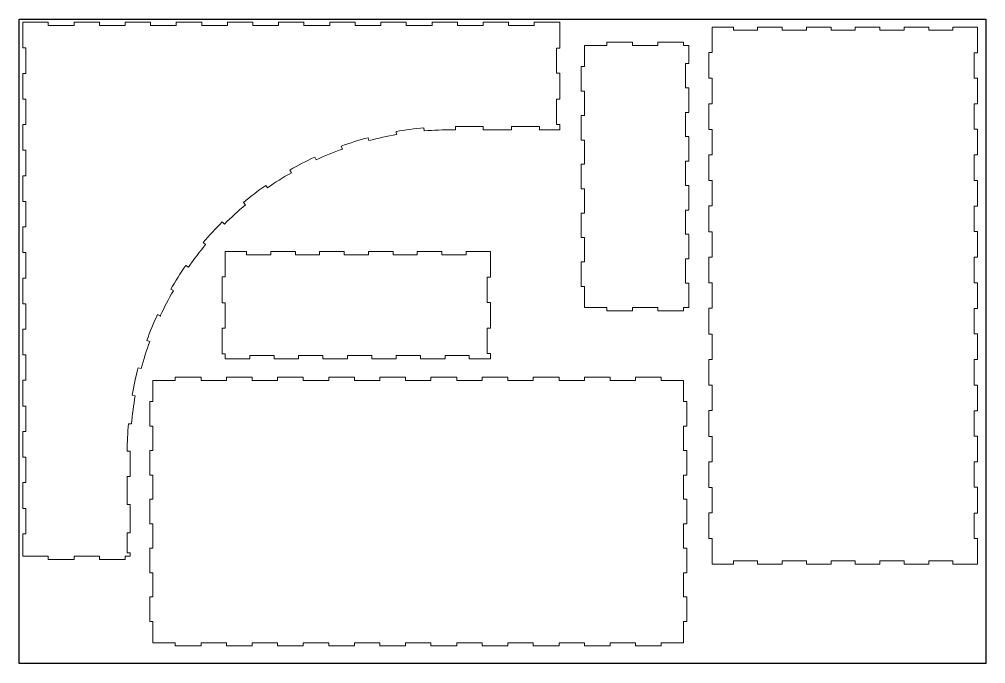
# Model space of a CAD drawing. Header units: millimetres. Extents: x -828 to 5071, y 1205 to 5492.
# Drawn here: x -828 to 72, y 1205 to 1805 of the extents above; entities that cross this region are included whole.
import ezdxf

# ---------------------------------------------------------------- set-up
doc = ezdxf.new("R2010")
doc.units = ezdxf.units.MM
doc.layers.get('0').update_dxf_attribs({"true_color": 0xe7f0ff})
doc.layers.add('Layer 1', color=7, linetype='Continuous')

msp = doc.modelspace()

# ---------------------------------------------------------------- linework, layer by layer
at = {"color": 5}
for p, q in [((-828.28, 1805.2), (71.72, 1805.2)), ((-828.28, 1205.2), (-828.28, 1805.2)), ((71.72, 1805.2), (71.72, 1205.2)), ((71.72, 1205.2), (-828.28, 1205.2))]:
    msp.add_line(p, q, dxfattribs=at)
at = {"layer": 'Layer 1', "color": 5, "lineweight": 5}
for p, q in [((-801.33, 1802.4), (-825.07, 1802.4)), ((-825.07, 1802.4), (-825.07, 1778.51)), ((-801.33, 1799.4), (-801.33, 1802.4)), ((-753.7, 1802.4), (-777.36, 1802.4)), ((-777.36, 1802.4), (-777.36, 1799.4)), ((-753.7, 1799.4), (-753.7, 1802.4)), ((-706.06, 1802.4), (-729.73, 1802.4)), ((-729.73, 1802.4), (-729.73, 1799.4)), ((-706.06, 1799.4), (-706.06, 1802.4)), ((-658.43, 1802.4), (-682.1, 1802.4)), ((-682.1, 1802.4), (-682.1, 1799.4)), ((-658.43, 1799.4), (-658.43, 1802.4)), ((-610.8, 1802.4), (-634.46, 1802.4)), ((-634.46, 1802.4), (-634.46, 1799.4)), ((-610.8, 1799.4), (-610.8, 1802.4)), ((-563.16, 1802.4), (-586.83, 1802.4)), ((-586.83, 1802.4), (-586.83, 1799.4)), ((-563.16, 1799.4), (-563.16, 1802.4)), ((-515.53, 1802.4), (-539.2, 1802.4)), ((-539.2, 1802.4), (-539.2, 1799.4)), ((-515.53, 1799.4), (-515.53, 1802.4)), ((-467.9, 1802.4), (-491.56, 1802.4)), ((-491.56, 1802.4), (-491.56, 1799.4)), ((-467.9, 1799.4), (-467.9, 1802.4)), ((-420.26, 1802.4), (-443.93, 1802.4)), ((-443.93, 1802.4), (-443.93, 1799.4)), ((-420.26, 1799.4), (-420.26, 1802.4)), ((-372.63, 1802.4), (-396.29, 1802.4)), ((-396.29, 1802.4), (-396.29, 1799.4)), ((-372.63, 1799.4), (-372.63, 1802.4)), ((-324.92, 1802.4), (-348.66, 1802.4)), ((-348.66, 1802.4), (-348.66, 1799.4)), ((-324.92, 1778.43), (-324.92, 1802.4)), ((-777.36, 1799.4), (-801.33, 1799.4)), ((-729.73, 1799.4), (-753.7, 1799.4)), ((-682.1, 1799.4), (-706.06, 1799.4)), ((-634.46, 1799.4), (-658.43, 1799.4)), ((-586.83, 1799.4), (-610.8, 1799.4)), ((-539.2, 1799.4), (-563.16, 1799.4)), ((-491.56, 1799.4), (-515.53, 1799.4)), ((-443.93, 1799.4), (-467.9, 1799.4)), ((-396.29, 1799.4), (-420.26, 1799.4)), ((-348.66, 1799.4), (-372.63, 1799.4)), ((-183.09, 1774.29), (-183.09, 1798.03)), ((-183.09, 1798.03), (-163.27, 1798.03)), ((-163.27, 1798.03), (-163.27, 1795.03)), ((-163.27, 1795.03), (-140.68, 1795.03)), ((-140.68, 1795.03), (-140.68, 1798.03)), ((-140.68, 1798.03), (-117.79, 1798.03)), ((-117.79, 1798.03), (-117.79, 1795.03)), ((-117.79, 1795.03), (-95.2, 1795.03)), ((-95.2, 1795.03), (-95.2, 1798.03)), ((-95.2, 1798.03), (-72.31, 1798.03)), ((-72.31, 1798.03), (-72.31, 1795.03)), ((-72.31, 1795.03), (-49.72, 1795.03)), ((-49.72, 1795.03), (-49.72, 1798.03)), ((-49.72, 1798.03), (-26.83, 1798.03)), ((-26.83, 1798.03), (-26.83, 1795.03)), ((-26.83, 1795.03), (-4.23, 1795.03)), ((-4.23, 1795.03), (-4.23, 1798.03)), ((-4.23, 1798.03), (18.66, 1798.03)), ((18.66, 1798.03), (18.66, 1795.03)), ((18.66, 1795.03), (41.25, 1795.03)), ((41.25, 1795.03), (41.25, 1798.03)), ((41.25, 1798.03), (64.06, 1798.03)), ((64.06, 1798.03), (64.06, 1774.14)), ((-257.2, 1783.79), (-281.16, 1783.79)), ((-281.16, 1783.79), (-281.16, 1780.79)), ((-257.2, 1780.79), (-257.2, 1783.79)), ((-209.58, 1783.79), (-233.54, 1783.79)), ((-233.54, 1783.79), (-233.54, 1780.79)), ((-209.58, 1780.87), (-209.58, 1783.79)), ((-825.07, 1778.51), (-822.07, 1778.51)), ((-822.07, 1778.51), (-822.07, 1754.84)), ((-327.92, 1754.92), (-327.92, 1778.43)), ((-327.92, 1778.43), (-324.92, 1778.43)), ((-281.16, 1780.79), (-301.89, 1780.79)), ((-301.89, 1780.79), (-301.89, 1761.14)), ((-233.54, 1780.79), (-257.2, 1780.79)), ((-204.89, 1780.87), (-209.58, 1780.87)), ((-204.89, 1764.07), (-204.89, 1780.87)), ((-186.09, 1750.32), (-186.09, 1774.29)), ((-186.09, 1774.29), (-183.09, 1774.29)), ((64.06, 1774.14), (61.06, 1774.14)), ((61.06, 1774.14), (61.06, 1750.47)), ((-207.89, 1741.34), (-207.89, 1764.07)), ((-304.89, 1761.14), (-304.89, 1738.27)), ((-301.89, 1761.14), (-304.89, 1761.14)), ((-207.89, 1763.99), (-204.89, 1763.99)), ((-822.07, 1754.84), (-825.07, 1754.84)), ((-825.07, 1754.84), (-825.07, 1730.88)), ((-324.92, 1754.92), (-327.92, 1754.92)), ((-324.92, 1730.8), (-324.92, 1754.92)), ((-183.09, 1750.32), (-186.09, 1750.32)), ((-183.09, 1726.65), (-183.09, 1750.32)), ((61.06, 1750.47), (64.06, 1750.47)), ((64.06, 1750.47), (64.06, 1726.5)), ((-304.89, 1738.27), (-301.89, 1738.27)), ((-301.89, 1738.27), (-301.89, 1715.69)), ((-204.89, 1741.42), (-207.89, 1741.42)), ((-204.89, 1718.61), (-204.89, 1741.34)), ((-825.07, 1730.88), (-822.07, 1730.88)), ((-822.07, 1730.88), (-822.07, 1707.21)), ((-327.92, 1707.28), (-327.92, 1730.8)), ((-327.92, 1730.8), (-324.92, 1730.8)), ((-186.09, 1702.69), (-186.09, 1726.65)), ((-186.09, 1726.65), (-183.09, 1726.65)), ((64.06, 1726.5), (61.06, 1726.5)), ((61.06, 1726.5), (61.06, 1702.84)), ((-304.89, 1715.69), (-304.89, 1692.81)), ((-301.89, 1715.69), (-304.89, 1715.69)), ((-207.89, 1695.89), (-207.89, 1718.61)), ((-207.89, 1718.54), (-204.89, 1718.54)), ((-822.07, 1707.21), (-825.07, 1707.21)), ((-825.07, 1707.21), (-825.07, 1683.24)), ((-451.47, 1704.11), (-451.23, 1701.27)), ((-424.47, 1702.4), (-422.18, 1702.4)), ((-422.18, 1705.4), (-396.17, 1705.4)), ((-422.18, 1702.4), (-422.18, 1705.4)), ((-396.17, 1705.4), (-396.17, 1702.4)), ((-396.17, 1702.4), (-369.85, 1702.4)), ((-369.85, 1705.4), (-343.83, 1705.4)), ((-369.85, 1702.4), (-369.85, 1705.4)), ((-343.83, 1705.4), (-343.83, 1702.4)), ((-343.83, 1702.4), (-324.92, 1702.4)), ((-324.92, 1707.28), (-327.92, 1707.28)), ((-324.92, 1702.4), (-324.92, 1707.28)), ((-183.09, 1702.69), (-186.09, 1702.69)), ((-183.09, 1679.02), (-183.09, 1702.69)), ((61.06, 1702.84), (64.06, 1702.84)), ((64.06, 1702.84), (64.06, 1678.87)), ((-503.48, 1694.96), (-502.74, 1692.21)), ((-476.89, 1697.92), (-477.38, 1700.73)), ((-304.89, 1692.81), (-301.89, 1692.81)), ((-301.89, 1692.81), (-301.89, 1670.23)), ((-204.89, 1695.96), (-207.89, 1695.96)), ((-204.89, 1673.16), (-204.89, 1695.89)), ((-825.07, 1683.24), (-822.07, 1683.24)), ((-822.07, 1683.24), (-822.07, 1659.57)), ((-527.43, 1684.44), (-528.4, 1687.12)), ((-553.1, 1676.91), (-551.9, 1674.32)), ((-186.09, 1655.05), (-186.09, 1679.02)), ((-186.09, 1679.02), (-183.09, 1679.02)), ((64.06, 1678.87), (61.06, 1678.87)), ((61.06, 1678.87), (61.06, 1655.2)), ((-304.89, 1670.23), (-304.89, 1647.36)), ((-301.89, 1670.23), (-304.89, 1670.23)), ((-207.89, 1650.43), (-207.89, 1673.16)), ((-207.89, 1673.08), (-204.89, 1673.08)), ((-822.07, 1659.57), (-825.07, 1659.57)), ((-825.07, 1659.57), (-825.07, 1635.61)), ((-574.86, 1662.38), (-576.29, 1664.85)), ((-598.83, 1650.5), (-597.2, 1648.16)), ((-304.89, 1647.36), (-301.89, 1647.36)), ((-301.89, 1647.36), (-301.89, 1624.78)), ((-204.89, 1650.51), (-207.89, 1650.51)), ((-204.89, 1627.7), (-204.89, 1650.43)), ((-183.09, 1655.05), (-186.09, 1655.05)), ((-183.09, 1631.39), (-183.09, 1655.05)), ((61.06, 1655.2), (64.06, 1655.2)), ((64.06, 1655.2), (64.06, 1631.24)), ((-825.07, 1635.61), (-822.07, 1635.61)), ((-822.07, 1635.61), (-822.07, 1611.94)), ((-617.73, 1632.41), (-619.57, 1634.6)), ((-186.09, 1607.42), (-186.09, 1631.39)), ((-186.09, 1631.39), (-183.09, 1631.39)), ((64.06, 1631.24), (61.06, 1631.24)), ((61.06, 1631.24), (61.06, 1607.57)), ((-304.89, 1624.78), (-304.89, 1601.9)), ((-301.89, 1624.78), (-304.89, 1624.78)), ((-207.89, 1604.98), (-207.89, 1627.7)), ((-207.89, 1627.63), (-204.89, 1627.63)), ((-822.07, 1611.94), (-825.07, 1611.94)), ((-825.07, 1611.94), (-825.07, 1587.97)), ((-639.27, 1616.54), (-637.26, 1614.53)), ((-204.89, 1605.05), (-207.89, 1605.05)), ((-204.89, 1582.25), (-204.89, 1604.98)), ((-183.09, 1607.42), (-186.09, 1607.42)), ((-183.09, 1583.75), (-183.09, 1607.42)), ((61.06, 1607.57), (64.06, 1607.57)), ((64.06, 1607.57), (64.06, 1583.6)), ((-654.74, 1595.44), (-656.92, 1597.28)), ((-304.89, 1601.9), (-301.89, 1601.9)), ((-301.89, 1601.9), (-301.89, 1579.32)), ((-825.07, 1587.97), (-822.07, 1587.97)), ((-822.07, 1587.97), (-822.07, 1564.31)), ((-616.62, 1589.04), (-636.42, 1589.04)), ((-636.42, 1589.04), (-636.42, 1565.3)), ((-616.62, 1586.04), (-616.62, 1589.04)), ((-594.04, 1586.04), (-616.62, 1586.04)), ((-571.16, 1589.04), (-594.04, 1589.04)), ((-594.04, 1589.04), (-594.04, 1586.04)), ((-571.16, 1586.04), (-571.16, 1589.04)), ((-548.58, 1586.04), (-571.16, 1586.04)), ((-525.71, 1589.04), (-548.58, 1589.04)), ((-548.58, 1589.04), (-548.58, 1586.04)), ((-525.71, 1586.04), (-525.71, 1589.04)), ((-503.13, 1586.04), (-525.71, 1586.04)), ((-480.25, 1589.04), (-503.13, 1589.04)), ((-503.13, 1589.04), (-503.13, 1586.04)), ((-480.25, 1586.04), (-480.25, 1589.04)), ((-457.67, 1586.04), (-480.25, 1586.04)), ((-434.8, 1589.04), (-457.67, 1589.04)), ((-457.67, 1589.04), (-457.67, 1586.04)), ((-434.8, 1586.04), (-434.8, 1589.04)), ((-412.22, 1586.04), (-434.8, 1586.04)), ((-389.42, 1589.04), (-412.22, 1589.04)), ((-412.22, 1589.04), (-412.22, 1586.04)), ((-389.42, 1565.15), (-389.42, 1589.04)), ((-673.19, 1576.07), (-670.86, 1574.43)), ((-304.89, 1579.32), (-304.89, 1556.45)), ((-301.89, 1579.32), (-304.89, 1579.32)), ((-207.89, 1559.52), (-207.89, 1582.25)), ((-207.89, 1582.17), (-204.89, 1582.17)), ((-186.09, 1559.79), (-186.09, 1583.75)), ((-186.09, 1583.75), (-183.09, 1583.75)), ((64.06, 1583.6), (61.06, 1583.6)), ((61.06, 1583.6), (61.06, 1559.94)), ((-822.07, 1564.31), (-825.07, 1564.31)), ((-825.07, 1564.31), (-825.07, 1540.34)), ((-639.42, 1565.3), (-639.42, 1541.34)), ((-636.42, 1565.3), (-639.42, 1565.3)), ((-392.42, 1541.49), (-392.42, 1565.15)), ((-392.42, 1565.15), (-389.42, 1565.15)), ((-204.89, 1559.6), (-207.89, 1559.6)), ((-204.89, 1536.8), (-204.89, 1559.52)), ((-183.09, 1559.79), (-186.09, 1559.79)), ((-183.09, 1536.12), (-183.09, 1559.79)), ((61.06, 1559.94), (64.06, 1559.94)), ((64.06, 1559.94), (64.06, 1535.97)), ((-684.75, 1552.6), (-687.22, 1554.03)), ((-304.89, 1556.45), (-301.89, 1556.45)), ((-301.89, 1556.45), (-301.89, 1536.8)), ((-825.07, 1540.34), (-822.07, 1540.34)), ((-822.07, 1540.34), (-822.07, 1516.68)), ((-639.42, 1541.34), (-636.42, 1541.34)), ((-636.42, 1541.34), (-636.42, 1517.68)), ((-389.42, 1541.49), (-392.42, 1541.49)), ((-389.42, 1517.53), (-389.42, 1541.49)), ((-699.55, 1530.31), (-696.97, 1529.11)), ((-301.89, 1536.8), (-281.16, 1536.8)), ((-281.16, 1536.8), (-281.16, 1533.8)), ((-281.16, 1533.8), (-257.2, 1533.8)), ((-257.2, 1536.8), (-233.54, 1536.8)), ((-257.2, 1533.8), (-257.2, 1536.8)), ((-233.54, 1536.8), (-233.54, 1533.8)), ((-233.54, 1533.8), (-209.58, 1533.8)), ((-209.65, 1536.72), (-204.89, 1536.72)), ((-209.58, 1533.8), (-209.58, 1536.8)), ((-186.09, 1512.15), (-186.09, 1536.12)), ((-186.09, 1536.12), (-183.09, 1536.12)), ((64.06, 1535.97), (61.06, 1535.97)), ((61.06, 1535.97), (61.06, 1512.3)), ((-822.07, 1516.68), (-825.07, 1516.68)), ((-825.07, 1516.68), (-825.07, 1492.71)), ((-639.42, 1517.68), (-639.42, 1493.72)), ((-636.42, 1517.68), (-639.42, 1517.68)), ((-392.42, 1493.87), (-392.42, 1517.53)), ((-392.42, 1517.53), (-389.42, 1517.53)), ((-183.09, 1512.15), (-186.09, 1512.15)), ((-183.09, 1488.49), (-183.09, 1512.15)), ((61.06, 1512.3), (64.06, 1512.3)), ((64.06, 1512.3), (64.06, 1488.34)), ((-706.86, 1505.19), (-709.54, 1506.17)), ((-825.07, 1492.71), (-822.07, 1492.71)), ((-822.07, 1492.71), (-822.07, 1469.04)), ((-639.42, 1493.72), (-636.49, 1493.72)), ((-636.49, 1493.72), (-636.49, 1489.04)), ((-636.49, 1489.04), (-613.62, 1489.04)), ((-636.42, 1489.04), (-636.42, 1489.04)), ((-636.42, 1489.04), (-636.42, 1489.04)), ((-636.42, 1489.04), (-636.42, 1489.04)), ((-613.62, 1492.04), (-591.04, 1492.04)), ((-613.62, 1489.04), (-613.62, 1492.04)), ((-591.04, 1492.04), (-591.04, 1489.04)), ((-591.04, 1489.04), (-568.16, 1489.04)), ((-568.16, 1492.04), (-545.58, 1492.04)), ((-568.16, 1489.04), (-568.16, 1492.04)), ((-545.58, 1492.04), (-545.58, 1489.04)), ((-545.58, 1489.04), (-522.71, 1489.04)), ((-522.71, 1492.04), (-500.13, 1492.04)), ((-522.71, 1489.04), (-522.71, 1492.04)), ((-500.13, 1492.04), (-500.13, 1489.04)), ((-500.13, 1489.04), (-477.25, 1489.04)), ((-477.25, 1492.04), (-454.67, 1492.04)), ((-477.25, 1489.04), (-477.25, 1492.04)), ((-454.67, 1492.04), (-454.67, 1489.04)), ((-454.67, 1489.04), (-431.8, 1489.04)), ((-431.8, 1492.04), (-409.22, 1492.04)), ((-431.8, 1489.04), (-431.8, 1492.04)), ((-409.22, 1492.04), (-409.22, 1489.04)), ((-409.22, 1489.04), (-389.42, 1489.04)), ((-389.42, 1493.87), (-392.42, 1493.87)), ((-389.42, 1489.04), (-389.42, 1493.87)), ((-389.42, 1489.04), (-389.42, 1489.04)), ((-186.09, 1464.52), (-186.09, 1488.49)), ((-186.09, 1488.49), (-183.09, 1488.49)), ((64.06, 1488.34), (61.06, 1488.34)), ((61.06, 1488.34), (61.06, 1464.67)), ((-717.56, 1480.67), (-714.81, 1479.93)), ((-822.07, 1469.04), (-825.07, 1469.04)), ((-825.07, 1469.04), (-825.07, 1445.07)), ((-703.79, 1449.2), (-703.79, 1468.87)), ((-703.79, 1468.87), (-683.05, 1468.87)), ((-683.05, 1468.87), (-683.05, 1471.87)), ((-683.05, 1471.87), (-659.08, 1471.87)), ((-659.08, 1471.87), (-659.08, 1468.87)), ((-659.08, 1468.87), (-635.42, 1468.87)), ((-635.42, 1468.87), (-635.42, 1471.87)), ((-635.42, 1471.87), (-611.45, 1471.87)), ((-611.45, 1471.87), (-611.45, 1468.87)), ((-611.45, 1468.87), (-587.78, 1468.87)), ((-587.78, 1468.87), (-587.78, 1471.87)), ((-587.78, 1471.87), (-563.82, 1471.87)), ((-563.82, 1471.87), (-563.82, 1468.87)), ((-563.82, 1468.87), (-540.15, 1468.87)), ((-540.15, 1471.87), (-516.18, 1471.87)), ((-540.15, 1468.87), (-540.15, 1471.87)), ((-516.18, 1471.87), (-516.18, 1468.87)), ((-516.18, 1468.87), (-492.52, 1468.87)), ((-492.52, 1468.87), (-492.52, 1471.87)), ((-492.52, 1471.87), (-468.55, 1471.87)), ((-468.55, 1471.87), (-468.55, 1468.87)), ((-468.55, 1468.87), (-444.88, 1468.87)), ((-444.88, 1468.87), (-444.88, 1471.87)), ((-444.88, 1471.87), (-420.92, 1471.87)), ((-420.92, 1471.87), (-420.92, 1468.87)), ((-420.92, 1468.87), (-397.25, 1468.87)), ((-397.25, 1468.87), (-397.25, 1471.87)), ((-397.25, 1471.87), (-373.28, 1471.87)), ((-373.28, 1471.87), (-373.28, 1468.87)), ((-373.28, 1468.87), (-349.62, 1468.87)), ((-349.62, 1468.87), (-349.62, 1471.87)), ((-349.62, 1471.87), (-325.65, 1471.87)), ((-325.65, 1471.87), (-325.65, 1468.87)), ((-325.65, 1468.87), (-301.98, 1468.87)), ((-301.98, 1468.87), (-301.98, 1471.87)), ((-301.98, 1471.87), (-278.02, 1471.87)), ((-278.02, 1471.87), (-278.02, 1468.87)), ((-278.02, 1468.87), (-254.35, 1468.87)), ((-254.35, 1468.87), (-254.35, 1471.87)), ((-254.35, 1471.87), (-230.38, 1471.87)), ((-230.38, 1471.87), (-230.38, 1468.87)), ((-230.38, 1468.87), (-209.64, 1468.87)), ((-209.64, 1468.87), (-209.64, 1449.2)), ((-183.09, 1464.52), (-186.09, 1464.52)), ((-183.09, 1440.85), (-183.09, 1464.52)), ((61.06, 1464.67), (64.06, 1464.67)), ((64.06, 1464.67), (64.06, 1440.7)), ((-720.39, 1454.66), (-723.19, 1455.16)), ((-706.79, 1426.31), (-706.79, 1449.2)), ((-706.79, 1449.2), (-703.79, 1449.2)), ((-209.64, 1449.2), (-206.64, 1449.2)), ((-206.64, 1449.2), (-206.64, 1426.31)), ((-825.07, 1445.07), (-822.07, 1445.07)), ((-822.07, 1445.07), (-822.07, 1421.41)), ((-186.09, 1416.88), (-186.09, 1440.85)), ((-186.09, 1440.85), (-183.09, 1440.85)), ((64.06, 1440.7), (61.06, 1440.7)), ((61.06, 1440.7), (61.06, 1417.04)), ((-726.66, 1428.65), (-723.82, 1428.41)), ((-703.79, 1426.31), (-706.79, 1426.31)), ((-703.79, 1403.72), (-703.79, 1426.31)), ((-206.64, 1426.31), (-209.64, 1426.31)), ((-209.64, 1426.31), (-209.64, 1403.72)), ((-822.07, 1421.41), (-825.07, 1421.41)), ((-825.07, 1421.41), (-825.07, 1397.44)), ((-183.09, 1416.88), (-186.09, 1416.88)), ((-183.09, 1393.22), (-183.09, 1416.88)), ((61.06, 1417.04), (64.06, 1417.04)), ((64.06, 1417.04), (64.06, 1393.07)), ((-825.07, 1397.44), (-822.07, 1397.44)), ((-822.07, 1397.44), (-822.07, 1373.77)), ((-724.92, 1402.96), (-727.77, 1402.96)), ((-724.92, 1379.5), (-724.92, 1402.96)), ((-706.79, 1380.83), (-706.79, 1403.72)), ((-706.79, 1403.72), (-703.79, 1403.72)), ((-209.64, 1403.72), (-206.64, 1403.72)), ((-206.64, 1403.72), (-206.64, 1380.83)), ((-186.09, 1369.25), (-186.09, 1393.22)), ((-186.09, 1393.22), (-183.09, 1393.22)), ((64.06, 1393.07), (61.06, 1393.07)), ((61.06, 1393.07), (61.06, 1369.4)), ((-727.92, 1353.48), (-727.92, 1379.5)), ((-727.92, 1379.5), (-724.92, 1379.5)), ((-703.79, 1380.83), (-706.79, 1380.83)), ((-703.79, 1358.24), (-703.79, 1380.83)), ((-206.64, 1380.83), (-209.64, 1380.83)), ((-209.64, 1380.83), (-209.64, 1358.24)), ((-822.07, 1373.77), (-825.07, 1373.77)), ((-825.07, 1373.77), (-825.07, 1349.81)), ((-183.09, 1369.25), (-186.09, 1369.25)), ((-183.09, 1345.59), (-183.09, 1369.25)), ((61.06, 1369.4), (64.06, 1369.4)), ((64.06, 1369.4), (64.06, 1345.44)), ((-724.92, 1353.48), (-727.92, 1353.48)), ((-724.92, 1327.16), (-724.92, 1353.48)), ((-706.79, 1335.35), (-706.79, 1358.24)), ((-706.79, 1358.24), (-703.79, 1358.24)), ((-209.64, 1358.24), (-206.64, 1358.24)), ((-206.64, 1358.24), (-206.64, 1335.35)), ((-825.07, 1349.81), (-822.07, 1349.81)), ((-822.07, 1349.81), (-822.07, 1326.14)), ((-186.09, 1321.62), (-186.09, 1345.59)), ((-186.09, 1345.59), (-183.09, 1345.59)), ((64.06, 1345.44), (61.06, 1345.44)), ((61.06, 1345.44), (61.06, 1321.77)), ((-703.79, 1335.35), (-706.79, 1335.35)), ((-703.79, 1312.76), (-703.79, 1335.35)), ((-206.64, 1335.35), (-209.64, 1335.35)), ((-209.64, 1335.35), (-209.64, 1312.76)), ((-822.07, 1326.14), (-825.07, 1326.14)), ((-825.07, 1326.14), (-825.07, 1305.25)), ((-727.92, 1308.47), (-727.92, 1327.16)), ((-727.92, 1327.16), (-724.92, 1327.16)), ((-183.09, 1321.62), (-186.09, 1321.62)), ((-183.09, 1297.88), (-183.09, 1321.62)), ((61.06, 1321.77), (64.06, 1321.77)), ((64.06, 1321.77), (64.06, 1297.88)), ((-825.07, 1305.25), (-801.33, 1305.25)), ((-801.33, 1305.25), (-801.33, 1302.25)), ((-777.36, 1302.25), (-777.36, 1305.25)), ((-777.36, 1305.25), (-753.7, 1305.25)), ((-753.7, 1305.25), (-753.7, 1302.25)), ((-729.73, 1302.25), (-729.73, 1305.25)), ((-729.73, 1305.25), (-724.92, 1305.25)), ((-724.92, 1308.47), (-727.92, 1308.47)), ((-724.92, 1308.47), (-724.92, 1305.25)), ((-706.79, 1289.87), (-706.79, 1312.76)), ((-706.79, 1312.76), (-703.79, 1312.76)), ((-209.64, 1312.76), (-206.64, 1312.76)), ((-206.64, 1312.76), (-206.64, 1289.87)), ((-801.33, 1302.25), (-777.36, 1302.25)), ((-753.7, 1302.25), (-729.73, 1302.25)), ((-163.27, 1297.88), (-183.09, 1297.88)), ((-140.68, 1300.88), (-163.27, 1300.88)), ((-163.27, 1300.88), (-163.27, 1297.88)), ((-140.68, 1297.88), (-140.68, 1300.88)), ((-117.79, 1297.88), (-140.68, 1297.88)), ((-95.2, 1300.88), (-117.79, 1300.88)), ((-117.79, 1300.88), (-117.79, 1297.88)), ((-95.2, 1297.88), (-95.2, 1300.88)), ((-72.31, 1297.88), (-95.2, 1297.88)), ((-49.72, 1300.88), (-72.31, 1300.88)), ((-72.31, 1300.88), (-72.31, 1297.88)), ((-49.72, 1297.88), (-49.72, 1300.88)), ((-26.83, 1297.88), (-49.72, 1297.88)), ((-4.23, 1300.88), (-26.83, 1300.88)), ((-26.83, 1300.88), (-26.83, 1297.88)), ((-4.23, 1297.88), (-4.23, 1300.88)), ((18.66, 1297.88), (-4.23, 1297.88)), ((41.25, 1300.88), (18.66, 1300.88)), ((18.66, 1300.88), (18.66, 1297.88)), ((41.25, 1297.88), (41.25, 1300.88)), ((64.06, 1297.88), (41.25, 1297.88)), ((-703.79, 1289.87), (-706.79, 1289.87)), ((-703.79, 1267.28), (-703.79, 1289.87)), ((-206.64, 1289.87), (-209.64, 1289.87)), ((-209.64, 1289.87), (-209.64, 1267.28)), ((-706.79, 1244.39), (-706.79, 1267.28)), ((-706.79, 1267.28), (-703.79, 1267.28)), ((-209.64, 1267.28), (-206.64, 1267.28)), ((-206.64, 1267.28), (-206.64, 1244.39)), ((-703.79, 1244.39), (-706.79, 1244.39)), ((-703.79, 1224.72), (-703.79, 1244.39)), ((-206.64, 1244.39), (-209.64, 1244.39)), ((-209.64, 1244.39), (-209.64, 1224.72)), ((-683.05, 1224.72), (-703.79, 1224.72)), ((-683.05, 1221.72), (-683.05, 1224.72)), ((-635.42, 1224.72), (-659.08, 1224.72)), ((-659.08, 1224.72), (-659.08, 1221.72)), ((-635.42, 1221.72), (-635.42, 1224.72)), ((-587.78, 1224.72), (-611.45, 1224.72)), ((-611.45, 1224.72), (-611.45, 1221.72)), ((-587.78, 1221.72), (-587.78, 1224.72)), ((-540.15, 1224.72), (-563.82, 1224.72)), ((-563.82, 1224.72), (-563.82, 1221.72)), ((-540.15, 1221.72), (-540.15, 1224.72)), ((-492.52, 1224.72), (-516.18, 1224.72)), ((-516.18, 1224.72), (-516.18, 1221.72)), ((-492.52, 1221.72), (-492.52, 1224.72)), ((-444.88, 1224.72), (-468.55, 1224.72)), ((-468.55, 1224.72), (-468.55, 1221.72)), ((-444.88, 1221.72), (-444.88, 1224.72)), ((-397.25, 1224.72), (-420.92, 1224.72)), ((-420.92, 1224.72), (-420.92, 1221.72)), ((-397.25, 1221.72), (-397.25, 1224.72)), ((-349.62, 1224.72), (-373.28, 1224.72)), ((-373.28, 1224.72), (-373.28, 1221.72)), ((-349.62, 1221.72), (-349.62, 1224.72)), ((-301.98, 1224.72), (-325.65, 1224.72)), ((-325.65, 1224.72), (-325.65, 1221.72)), ((-301.98, 1221.72), (-301.98, 1224.72)), ((-254.35, 1224.72), (-278.02, 1224.72)), ((-278.02, 1224.72), (-278.02, 1221.72)), ((-254.35, 1221.72), (-254.35, 1224.72)), ((-209.64, 1224.72), (-230.38, 1224.72)), ((-230.38, 1224.72), (-230.38, 1221.72)), ((-659.08, 1221.72), (-683.05, 1221.72)), ((-611.45, 1221.72), (-635.42, 1221.72)), ((-563.82, 1221.72), (-587.78, 1221.72)), ((-516.18, 1221.72), (-540.15, 1221.72)), ((-468.55, 1221.72), (-492.52, 1221.72)), ((-420.92, 1221.72), (-444.88, 1221.72)), ((-373.28, 1221.72), (-397.25, 1221.72)), ((-325.65, 1221.72), (-349.62, 1221.72)), ((-278.02, 1221.72), (-301.98, 1221.72)), ((-230.38, 1221.72), (-254.35, 1221.72))]:
    msp.add_line(p, q, dxfattribs=at)
for centre, radius, start, end in [((-425.26, 1402.74), 302.51, 94.97078, 99.92116), ((-425.39, 1406.12), 296.28, 89.8219, 95.00209), ((-425.26, 1402.74), 302.51, 104.98519, 109.93557), ((-425.26, 1402.74), 299.66, 99.92089, 104.98546), ((-425.26, 1402.74), 299.66, 109.9353, 114.99986), ((-425.26, 1402.74), 302.51, 114.99959, 119.94998), ((-425.26, 1402.74), 299.66, 119.94971, 125.01427), ((-425.26, 1402.74), 302.51, 125.014, 129.96439), ((-425.26, 1402.74), 299.66, 129.96412, 135.02868), ((-425.26, 1402.74), 302.51, 135.02841, 139.97879), ((-425.26, 1402.74), 299.66, 139.97852, 145.04309), ((-425.26, 1402.74), 302.51, 145.04282, 149.9932), ((-425.26, 1402.74), 299.66, 150.02161, 155.0575), ((-425.26, 1402.74), 302.51, 155.05723, 160.00761), ((-425.26, 1402.74), 299.66, 160.00734, 165.0719), ((-425.26, 1402.74), 302.51, 165.07163, 170.02202), ((-425.26, 1402.74), 299.66, 170.02175, 175.08631), ((-425.26, 1402.74), 302.51, 175.08604, 179.95738)]:
    msp.add_arc(centre, radius, start, end, dxfattribs=at)
for p in [(-696.91, 1529.24), (-696.91, 1528.88)]:
    msp.add_point(p, dxfattribs=at)

doc.saveas('drawing.dxf')
